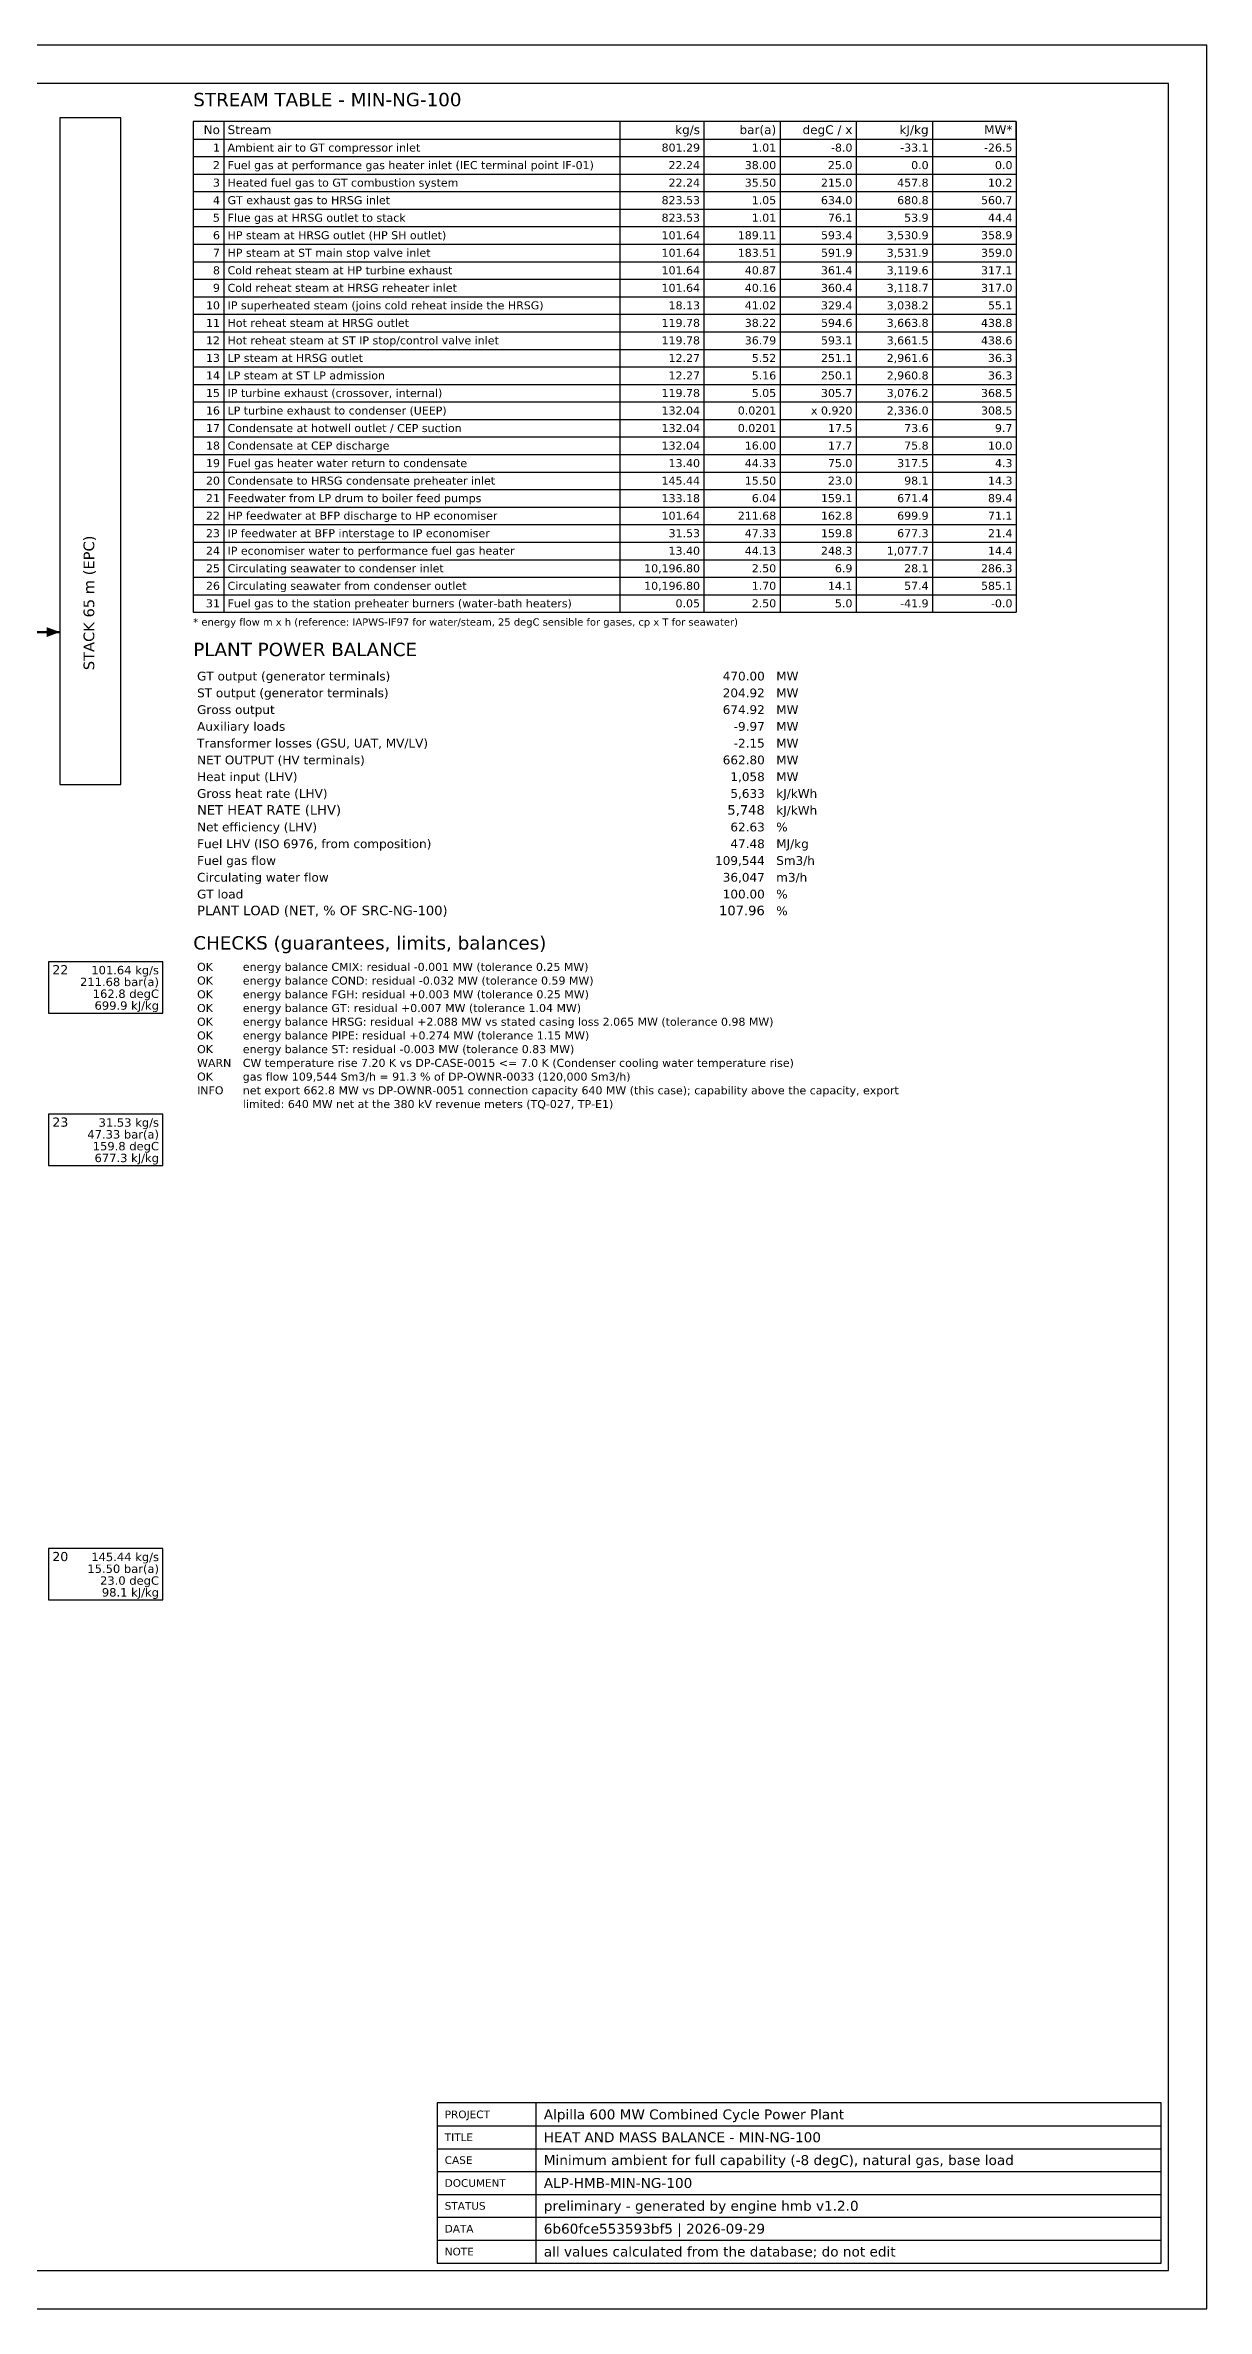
# Model space of a CAD drawing. Header units: millimetres. Extents: x 0 to 841, y 0 to 594.
# Drawn here: x 536 to 841, y 0 to 594 of the extents above; entities that cross this region are included whole.
import ezdxf
from ezdxf.enums import TextEntityAlignment as Align

# ---------------------------------------------------------------- set-up
doc = ezdxf.new("R2010")
doc.units = ezdxf.units.MM
for name, color, linetype in [('BORDER', 7, 'CONTINUOUS'), ('HMB-DATA', 8, 'Continuous'), ('HMB-EQPT', 7, 'Continuous'), ('HMB-GAS', 34, 'Continuous'), ('HMB-TABLE', 7, 'Continuous'), ('HMB-TAG', 7, 'Continuous'), ('HMB-WARN', 1, 'Continuous'), ('TITLE', 7, 'CONTINUOUS')]:
    doc.layers.add(name, color=color, linetype=linetype)
doc.styles.add('ALPILLA', font='DejaVuSans.ttf')

msp = doc.modelspace()

# ---------------------------------------------------------------- hatches: boundary and pattern name
at = {"layer": 'HMB-GAS'}
h = msp.add_hatch(color=256, dxfattribs=at)
h.dxf.hatch_style = 1
h.paths.add_polyline_path([(540, 440), (536.5, 438.7), (536.5, 441.3)])

# ---------------------------------------------------------------- linework, layer by layer
at = {"layer": 'BORDER'}
for points in [[(0, 0), (841, 0), (841, 594), (0, 594)], [(10, 10), (831, 10), (831, 584), (10, 584)]]:
    msp.add_lwpolyline(points, close=True, dxfattribs=at)
at = {"layer": 'HMB-DATA'}
for points in [[(575, 574), (575, 445.2)], [(583, 574), (583, 445.2)], [(687, 574), (687, 445.2)], [(709, 574), (709, 445.2)], [(729, 574), (729, 445.2)], [(749, 574), (749, 445.2)], [(769, 574), (769, 445.2)], [(791, 574), (791, 445.2)], [(575, 564.8), (791, 564.8)], [(575, 560.2), (791, 560.2)], [(575, 555.6), (791, 555.6)], [(575, 551), (791, 551)], [(575, 546.4), (791, 546.4)], [(575, 541.8), (791, 541.8)], [(575, 537.2), (791, 537.2)], [(575, 532.6), (791, 532.6)], [(575, 528), (791, 528)], [(575, 523.4), (791, 523.4)], [(575, 518.8), (791, 518.8)], [(575, 514.2), (791, 514.2)], [(575, 509.6), (791, 509.6)], [(575, 505), (791, 505)], [(575, 500.4), (791, 500.4)], [(575, 495.8), (791, 495.8)], [(575, 491.2), (791, 491.2)], [(575, 486.6), (791, 486.6)], [(575, 482), (791, 482)], [(575, 477.4), (791, 477.4)], [(575, 472.8), (791, 472.8)], [(575, 468.2), (791, 468.2)], [(575, 463.6), (791, 463.6)], [(575, 459), (791, 459)], [(575, 454.4), (791, 454.4)], [(575, 449.8), (791, 449.8)], [(575, 445.2), (791, 445.2)]]:
    msp.add_lwpolyline(points, dxfattribs=at)
for points in [[(537, 340), (567, 340), (567, 353.5), (537, 353.5)], [(537, 300), (567, 300), (567, 313.5), (537, 313.5)], [(537, 186), (567, 186), (567, 199.5), (537, 199.5)]]:
    msp.add_lwpolyline(points, close=True, dxfattribs=at)
at = {"layer": 'HMB-EQPT'}
msp.add_lwpolyline([(540, 400), (556, 400), (556, 575), (540, 575)], close=True, dxfattribs=at)
at = {"layer": 'HMB-GAS', "lineweight": 50}
msp.add_lwpolyline([(520, 440), (540, 440)], dxfattribs=at)
at = {"layer": 'HMB-TABLE'}
msp.add_lwpolyline([(575, 569.4), (791, 569.4), (791, 574), (575, 574)], close=True, dxfattribs=at)
at = {"layer": 'TITLE'}
for p, q in [((665, 12), (665, 54)), ((639, 48), (829, 48)), ((639, 42), (829, 42)), ((639, 36), (829, 36)), ((639, 30), (829, 30)), ((639, 24), (829, 24)), ((639, 18), (829, 18))]:
    msp.add_line(p, q, dxfattribs=at)
msp.add_lwpolyline([(639, 12), (829, 12), (829, 54), (639, 54)], close=True, dxfattribs=at)

# ---------------------------------------------------------------- texts
at = {"layer": 'HMB-DATA', "style": 'ALPILLA'}
msp.add_text('* energy flow m x h (reference: IAPWS-IF97 for water/steam, 25 degC sensible for gases, cp x T for seawater)', height=1.9, dxfattribs=at).set_placement((575, 441.7))
for s, p in [('101.64 kg/s', (566, 350.2)), ('211.68 bar(a)', (566, 347.1)), ('162.8 degC', (566, 344)), ('699.9 kJ/kg', (566, 340.9)), ('47.33 bar(a)', (566, 307.1)), ('31.53 kg/s', (566, 310.2)), ('159.8 degC', (566, 304)), ('677.3 kJ/kg', (566, 300.9)), ('145.44 kg/s', (566, 196.2)), ('15.50 bar(a)', (566, 193.1)), ('23.0 degC', (566, 190)), ('98.1 kJ/kg', (566, 186.9))]:
    msp.add_text(s, height=2.2, dxfattribs=at).set_placement(p, align=Align.RIGHT)
at = {"layer": 'HMB-EQPT', "style": 'ALPILLA'}
msp.add_text('STACK 65 m (EPC)', height=2.8, rotation=90, dxfattribs=at).set_placement((549, 430))
at = {"layer": 'HMB-TABLE', "style": 'ALPILLA'}
for s, height, p in [('STREAM TABLE - MIN-NG-100', 3.5, (575, 578)), ('Stream', 2.3, (584, 570.7)), ('Ambient air to GT compressor inlet', 2.1, (584, 566.1)), ('Fuel gas at performance gas heater inlet (IEC terminal point IF-01)', 2.1, (584, 561.5)), ('Heated fuel gas to GT combustion system', 2.1, (584, 556.9)), ('GT exhaust gas to HRSG inlet', 2.1, (584, 552.3)), ('Flue gas at HRSG outlet to stack', 2.1, (584, 547.7)), ('HP steam at HRSG outlet (HP SH outlet)', 2.1, (584, 543.1)), ('HP steam at ST main stop valve inlet', 2.1, (584, 538.5)), ('Cold reheat steam at HP turbine exhaust', 2.1, (584, 533.9)), ('Cold reheat steam at HRSG reheater inlet', 2.1, (584, 529.3)), ('IP superheated steam (joins cold reheat inside the HRSG)', 2.1, (584, 524.7)), ('Hot reheat steam at HRSG outlet', 2.1, (584, 520.1)), ('Hot reheat steam at ST IP stop/control valve inlet', 2.1, (584, 515.5)), ('LP steam at HRSG outlet', 2.1, (584, 510.9)), ('LP steam at ST LP admission', 2.1, (584, 506.3)), ('IP turbine exhaust (crossover, internal)', 2.1, (584, 501.7)), ('LP turbine exhaust to condenser (UEEP)', 2.1, (584, 497.1)), ('Condensate at hotwell outlet / CEP suction', 2.1, (584, 492.5)), ('Condensate at CEP discharge', 2.1, (584, 487.9)), ('Fuel gas heater water return to condensate', 2.1, (584, 483.3)), ('Condensate to HRSG condensate preheater inlet', 2.1, (584, 478.7)), ('Feedwater from LP drum to boiler feed pumps', 2.1, (584, 474.1)), ('HP feedwater at BFP discharge to HP economiser', 2.1, (584, 469.5)), ('IP feedwater at BFP interstage to IP economiser', 2.1, (584, 464.9)), ('Circulating seawater to condenser inlet', 2.1, (584, 455.7)), ('IP economiser water to performance fuel gas heater', 2.1, (584, 460.3)), ('Circulating seawater from condenser outlet', 2.1, (584, 451.1)), ('Fuel gas to the station preheater burners (water-bath heaters)', 2.1, (584, 446.5)), ('PLANT POWER BALANCE', 3.5, (575, 433.7)), ('GT output (generator terminals)', 2.3, (576, 427.3)), ('MW', 2.3, (728, 427.3)), ('ST output (generator terminals)', 2.3, (576, 422.9)), ('MW', 2.3, (728, 422.9)), ('Auxiliary loads', 2.3, (576, 414.1)), ('Gross output', 2.3, (576, 418.5)), ('MW', 2.3, (728, 418.5)), ('MW', 2.3, (728, 414.1)), ('Transformer losses (GSU, UAT, MV/LV)', 2.3, (576, 409.7)), ('MW', 2.3, (728, 409.7)), ('NET OUTPUT (HV terminals)', 2.3, (576, 405.3)), ('MW', 2.3, (728, 405.3)), ('Gross heat rate (LHV)', 2.3, (576, 396.5)), ('Heat input (LHV)', 2.3, (576, 400.9)), ('kJ/kWh', 2.3, (728, 396.5)), ('MW', 2.3, (728, 400.9)), ('NET HEAT RATE (LHV)', 2.5, (576, 392.1)), ('kJ/kWh', 2.3, (728, 392.1)), ('Net efficiency (LHV)', 2.3, (576, 387.7)), ('%', 2.3, (728, 387.7)), ('Fuel LHV (ISO 6976, from composition)', 2.3, (576, 383.3)), ('Fuel gas flow', 2.3, (576, 378.9)), ('Sm3/h', 2.3, (728, 378.9)), ('MJ/kg', 2.3, (728, 383.3)), ('Circulating water flow', 2.3, (576, 374.5)), ('m3/h', 2.3, (728, 374.5)), ('GT load', 2.3, (576, 370.1)), ('PLANT LOAD (NET, % OF SRC-NG-100)', 2.5, (576, 365.7)), ('%', 2.3, (728, 370.1)), ('%', 2.3, (728, 365.7)), ('CHECKS (guarantees, limits, balances)', 3.5, (575, 356.7)), ('OK', 2.1, (576, 351.1)), ('energy balance CMIX: residual -0.001 MW (tolerance 0.25 MW)', 2.1, (588, 351.1)), ('OK', 2.1, (576, 347.5)), ('OK', 2.1, (576, 343.9)), ('energy balance COND: residual -0.032 MW (tolerance 0.59 MW)', 2.1, (588, 347.5)), ('energy balance FGH: residual +0.003 MW (tolerance 0.25 MW)', 2.1, (588, 343.9)), ('OK', 2.1, (576, 340.3)), ('OK', 2.1, (576, 336.7)), ('energy balance GT: residual +0.007 MW (tolerance 1.04 MW)', 2.1, (588, 340.3)), ('energy balance HRSG: residual +2.088 MW vs stated casing loss 2.065 MW (tolerance 0.98 MW)', 2.1, (588, 336.7)), ('OK', 2.1, (576, 333.1)), ('energy balance PIPE: residual +0.274 MW (tolerance 1.15 MW)', 2.1, (588, 333.1)), ('OK', 2.1, (576, 329.5)), ('energy balance ST: residual -0.003 MW (tolerance 0.83 MW)', 2.1, (588, 329.5)), ('OK', 2.1, (576, 322.3)), ('INFO', 2.1, (576, 318.7)), ('gas flow 109,544 Sm3/h = 91.3 % of DP-OWNR-0033 (120,000 Sm3/h)', 2.1, (588, 322.3)), ('net export 662.8 MW vs DP-OWNR-0051 connection capacity 640 MW (this case); capability above the capacity, export', 2.1, (588, 318.7)), ('limited: 640 MW net at the 380 kV revenue meters (TQ-027, TP-E1)', 2.1, (588, 315.1))]:
    msp.add_text(s, height=height, dxfattribs=at).set_placement(p)
for s, height, p in [('No', 2.3, (582, 570.7)), ('kg/s', 2.3, (708, 570.7)), ('bar(a)', 2.3, (728, 570.7)), ('degC / x', 2.3, (748, 570.7)), ('kJ/kg', 2.3, (768, 570.7)), ('MW*', 2.3, (790, 570.7)), ('1', 2.1, (582, 566.1)), ('801.29', 2.1, (708, 566.1)), ('1.01', 2.1, (728, 566.1)), ('-8.0', 2.1, (748, 566.1)), ('-33.1', 2.1, (768, 566.1)), ('-26.5', 2.1, (790, 566.1)), ('2', 2.1, (582, 561.5)), ('3', 2.1, (582, 556.9)), ('22.24', 2.1, (708, 561.5)), ('22.24', 2.1, (708, 556.9)), ('38.00', 2.1, (728, 561.5)), ('35.50', 2.1, (728, 556.9)), ('215.0', 2.1, (748, 556.9)), ('25.0', 2.1, (748, 561.5)), ('457.8', 2.1, (768, 556.9)), ('0.0', 2.1, (768, 561.5)), ('10.2', 2.1, (790, 556.9)), ('0.0', 2.1, (790, 561.5)), ('4', 2.1, (582, 552.3)), ('823.53', 2.1, (708, 552.3)), ('1.05', 2.1, (728, 552.3)), ('634.0', 2.1, (748, 552.3)), ('680.8', 2.1, (768, 552.3)), ('560.7', 2.1, (790, 552.3)), ('5', 2.1, (582, 547.7)), ('823.53', 2.1, (708, 547.7)), ('1.01', 2.1, (728, 547.7)), ('76.1', 2.1, (748, 547.7)), ('53.9', 2.1, (768, 547.7)), ('44.4', 2.1, (790, 547.7)), ('6', 2.1, (582, 543.1)), ('7', 2.1, (582, 538.5)), ('101.64', 2.1, (708, 543.1)), ('101.64', 2.1, (708, 538.5)), ('189.11', 2.1, (728, 543.1)), ('183.51', 2.1, (728, 538.5)), ('593.4', 2.1, (748, 543.1)), ('591.9', 2.1, (748, 538.5)), ('3,530.9', 2.1, (768, 543.1)), ('3,531.9', 2.1, (768, 538.5)), ('358.9', 2.1, (790, 543.1)), ('359.0', 2.1, (790, 538.5)), ('8', 2.1, (582, 533.9)), ('101.64', 2.1, (708, 533.9)), ('40.87', 2.1, (728, 533.9)), ('361.4', 2.1, (748, 533.9)), ('3,119.6', 2.1, (768, 533.9)), ('317.1', 2.1, (790, 533.9)), ('9', 2.1, (582, 529.3)), ('101.64', 2.1, (708, 529.3)), ('40.16', 2.1, (728, 529.3)), ('360.4', 2.1, (748, 529.3)), ('3,118.7', 2.1, (768, 529.3)), ('317.0', 2.1, (790, 529.3)), ('10', 2.1, (582, 524.7)), ('18.13', 2.1, (708, 524.7)), ('41.02', 2.1, (728, 524.7)), ('329.4', 2.1, (748, 524.7)), ('3,038.2', 2.1, (768, 524.7)), ('55.1', 2.1, (790, 524.7)), ('11', 2.1, (582, 520.1)), ('12', 2.1, (582, 515.5)), ('119.78', 2.1, (708, 520.1)), ('119.78', 2.1, (708, 515.5)), ('38.22', 2.1, (728, 520.1)), ('36.79', 2.1, (728, 515.5)), ('594.6', 2.1, (748, 520.1)), ('593.1', 2.1, (748, 515.5)), ('3,663.8', 2.1, (768, 520.1)), ('3,661.5', 2.1, (768, 515.5)), ('438.8', 2.1, (790, 520.1)), ('438.6', 2.1, (790, 515.5)), ('13', 2.1, (582, 510.9)), ('12.27', 2.1, (708, 510.9)), ('5.52', 2.1, (728, 510.9)), ('251.1', 2.1, (748, 510.9)), ('2,961.6', 2.1, (768, 510.9)), ('36.3', 2.1, (790, 510.9)), ('14', 2.1, (582, 506.3)), ('12.27', 2.1, (708, 506.3)), ('5.16', 2.1, (728, 506.3)), ('250.1', 2.1, (748, 506.3)), ('2,960.8', 2.1, (768, 506.3)), ('36.3', 2.1, (790, 506.3)), ('15', 2.1, (582, 501.7)), ('16', 2.1, (582, 497.1)), ('119.78', 2.1, (708, 501.7)), ('132.04', 2.1, (708, 497.1)), ('0.0201', 2.1, (728, 497.1)), ('5.05', 2.1, (728, 501.7)), ('x 0.920', 2.1, (748, 497.1)), ('305.7', 2.1, (748, 501.7)), ('3,076.2', 2.1, (768, 501.7)), ('2,336.0', 2.1, (768, 497.1)), ('368.5', 2.1, (790, 501.7)), ('308.5', 2.1, (790, 497.1)), ('17', 2.1, (582, 492.5)), ('132.04', 2.1, (708, 492.5)), ('0.0201', 2.1, (728, 492.5)), ('17.5', 2.1, (748, 492.5)), ('73.6', 2.1, (768, 492.5)), ('9.7', 2.1, (790, 492.5)), ('18', 2.1, (582, 487.9)), ('132.04', 2.1, (708, 487.9)), ('16.00', 2.1, (728, 487.9)), ('17.7', 2.1, (748, 487.9)), ('75.8', 2.1, (768, 487.9)), ('10.0', 2.1, (790, 487.9)), ('19', 2.1, (582, 483.3)), ('13.40', 2.1, (708, 483.3)), ('44.33', 2.1, (728, 483.3)), ('75.0', 2.1, (748, 483.3)), ('317.5', 2.1, (768, 483.3)), ('4.3', 2.1, (790, 483.3)), ('20', 2.1, (582, 478.7)), ('21', 2.1, (582, 474.1)), ('145.44', 2.1, (708, 478.7)), ('133.18', 2.1, (708, 474.1)), ('15.50', 2.1, (728, 478.7)), ('6.04', 2.1, (728, 474.1)), ('159.1', 2.1, (748, 474.1)), ('23.0', 2.1, (748, 478.7)), ('671.4', 2.1, (768, 474.1)), ('98.1', 2.1, (768, 478.7)), ('89.4', 2.1, (790, 474.1)), ('14.3', 2.1, (790, 478.7)), ('22', 2.1, (582, 469.5)), ('101.64', 2.1, (708, 469.5)), ('211.68', 2.1, (728, 469.5)), ('162.8', 2.1, (748, 469.5)), ('699.9', 2.1, (768, 469.5)), ('71.1', 2.1, (790, 469.5)), ('23', 2.1, (582, 464.9)), ('31.53', 2.1, (708, 464.9)), ('47.33', 2.1, (728, 464.9)), ('159.8', 2.1, (748, 464.9)), ('677.3', 2.1, (768, 464.9)), ('21.4', 2.1, (790, 464.9)), ('24', 2.1, (582, 460.3)), ('25', 2.1, (582, 455.7)), ('10,196.80', 2.1, (708, 455.7)), ('13.40', 2.1, (708, 460.3)), ('44.13', 2.1, (728, 460.3)), ('2.50', 2.1, (728, 455.7)), ('248.3', 2.1, (748, 460.3)), ('6.9', 2.1, (748, 455.7)), ('1,077.7', 2.1, (768, 460.3)), ('28.1', 2.1, (768, 455.7)), ('286.3', 2.1, (790, 455.7)), ('14.4', 2.1, (790, 460.3)), ('26', 2.1, (582, 451.1)), ('10,196.80', 2.1, (708, 451.1)), ('1.70', 2.1, (728, 451.1)), ('14.1', 2.1, (748, 451.1)), ('57.4', 2.1, (768, 451.1)), ('585.1', 2.1, (790, 451.1)), ('31', 2.1, (582, 446.5)), ('0.05', 2.1, (708, 446.5)), ('2.50', 2.1, (728, 446.5)), ('5.0', 2.1, (748, 446.5)), ('-41.9', 2.1, (768, 446.5)), ('-0.0', 2.1, (790, 446.5)), ('470.00', 2.3, (725, 427.3)), ('204.92', 2.3, (725, 422.9)), ('674.92', 2.3, (725, 418.5)), ('-9.97', 2.3, (725, 414.1)), ('-2.15', 2.3, (725, 409.7)), ('662.80', 2.3, (725, 405.3)), ('5,633', 2.3, (725, 396.5)), ('1,058', 2.3, (725, 400.9)), ('5,748', 2.5, (725, 392.1)), ('62.63', 2.3, (725, 387.7)), ('109,544', 2.3, (725, 378.9)), ('47.48', 2.3, (725, 383.3)), ('36,047', 2.3, (725, 374.5)), ('100.00', 2.3, (725, 370.1)), ('107.96', 2.5, (725, 365.7))]:
    msp.add_text(s, height=height, dxfattribs=at).set_placement(p, align=Align.RIGHT)
at = {"layer": 'HMB-TAG', "style": 'ALPILLA'}
for s, p in [('22', (538, 350.2)), ('23', (538, 310.2)), ('20', (538, 196.2))]:
    msp.add_text(s, height=2.4, dxfattribs=at).set_placement(p)
at = {"layer": 'HMB-WARN', "style": 'ALPILLA'}
for s, p in [('WARN', (576, 325.9)), ('CW temperature rise 7.20 K vs DP-CASE-0015 <= 7.0 K (Condenser cooling water temperature rise)', (588, 325.9))]:
    msp.add_text(s, height=2.1, dxfattribs=at).set_placement(p)
at = {"layer": 'TITLE', "style": 'ALPILLA'}
for s, height, p in [('PROJECT', 2, (641, 51)), ('Alpilla 600 MW Combined Cycle Power Plant', 2.6, (667, 51)), ('TITLE', 2, (641, 45)), ('HEAT AND MASS BALANCE - MIN-NG-100', 2.6, (667, 45)), ('CASE', 2, (641, 39)), ('Minimum ambient for full capability (-8 degC), natural gas, base load', 2.6, (667, 39)), ('DOCUMENT', 2, (641, 33)), ('ALP-HMB-MIN-NG-100', 2.6, (667, 33)), ('STATUS', 2, (641, 27)), ('preliminary - generated by engine hmb v1.2.0', 2.6, (667, 27)), ('DATA', 2, (641, 21)), ('6b60fce553593bf5 | 2026-09-29', 2.6, (667, 21)), ('NOTE', 2, (641, 15)), ('all values calculated from the database; do not edit', 2.6, (667, 15))]:
    msp.add_text(s, height=height, dxfattribs=at).set_placement(p, align=Align.MIDDLE_LEFT)

doc.saveas('drawing.dxf')
